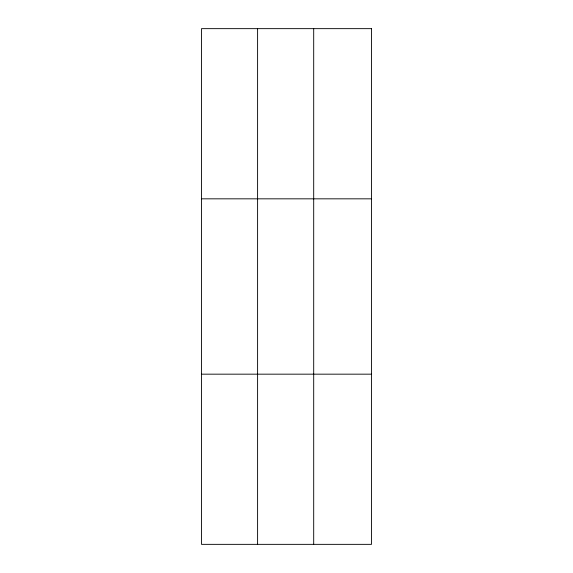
<?xml version="1.0" encoding="UTF-8"?>
<svg xmlns="http://www.w3.org/2000/svg" width="573" height="573" viewBox="0 0 573 573"><rect width="100%" height="100%" fill="white"/><g stroke="black" fill="none" stroke-linecap="round" stroke-linejoin="round"><path stroke-width="0.86" d="M257.599 544.35L257.599 28.65M313.696 544.35L313.696 28.65M201.503 198.831L371.497 198.831M201.503 374.169L371.497 374.169M371.497 28.65L371.497 544.35L201.503 544.35L201.503 28.65L371.497 28.65"/></g></svg>
